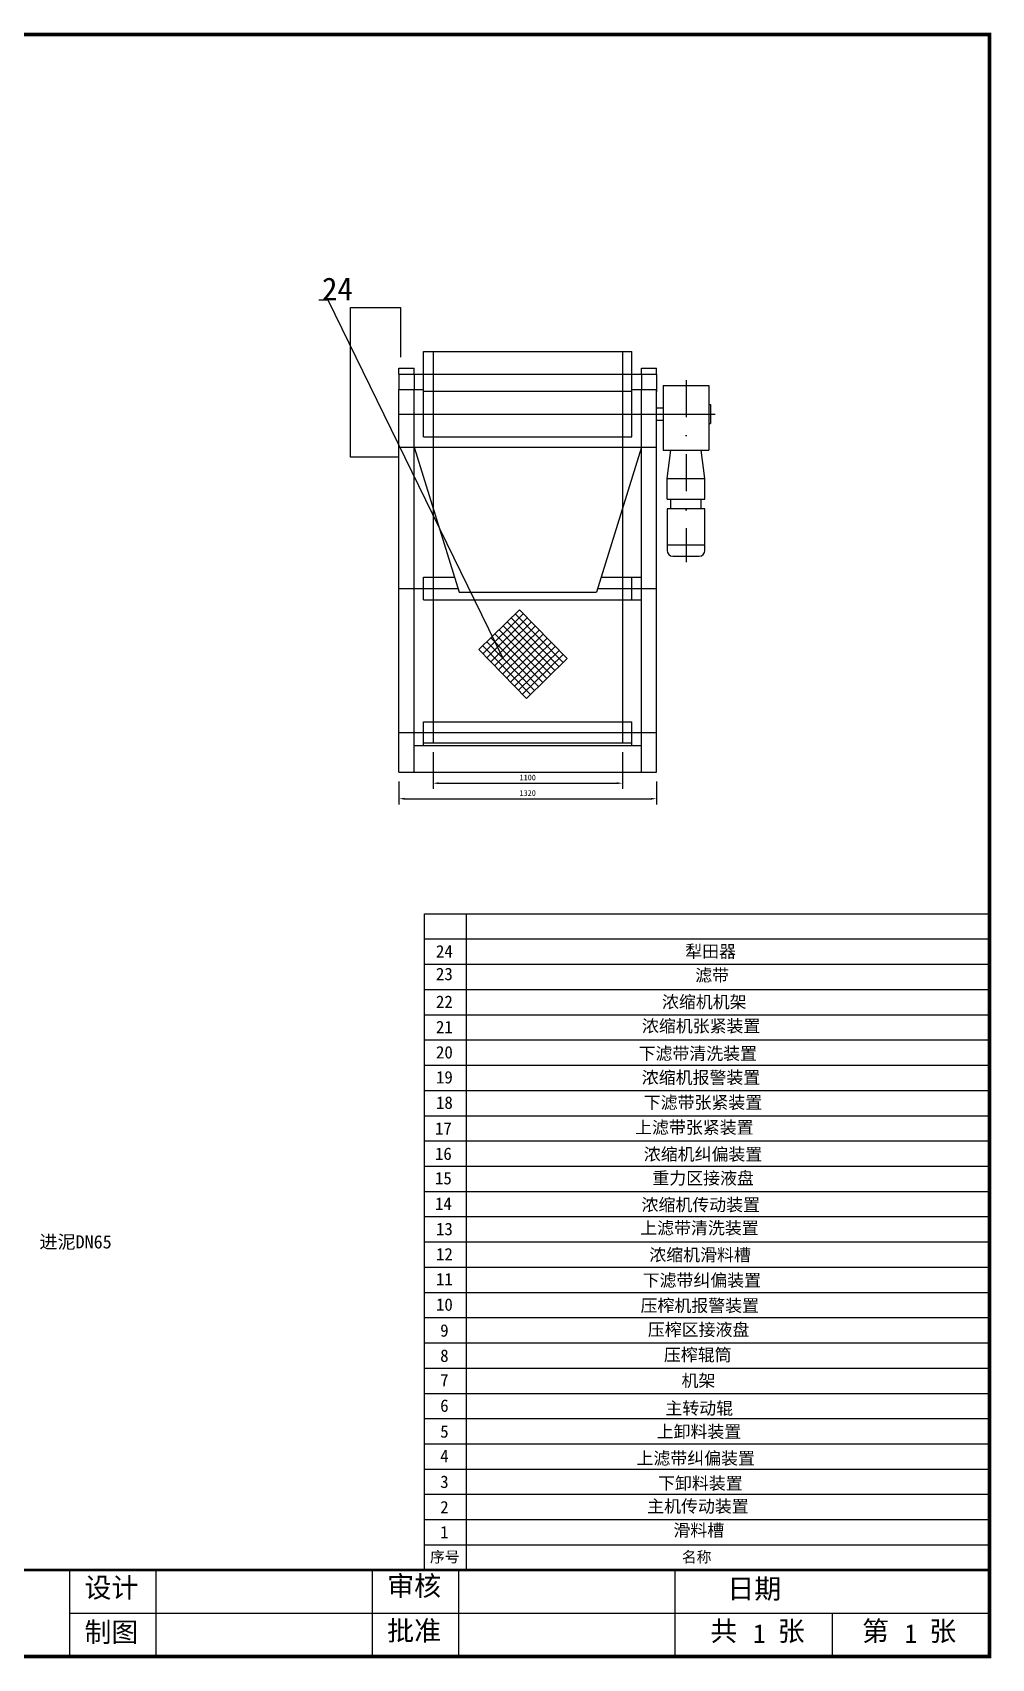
# Model space of a CAD drawing. Header units: millimetres. Extents: x 354 to 12360, y 282 to 8863.
# Drawn here: x 7297 to 12360, y 282 to 8863 of the extents above; entities that cross this region are included whole.
import ezdxf

# ---------------------------------------------------------------- set-up
doc = ezdxf.new("R2010")
doc.units = ezdxf.units.MM
doc.linetypes.add('DASHDOT', pattern=[390.789474, 195.394737, -97.697368, 0, -97.697368])
for name, color, linetype in [('LC-003-002-----0', 2, 'Continuous'), ('LC-007-006-----0', 2, 'DASHDOT'), ('LC-011-002-RND-0', 3, 'Continuous'), ('SIG_TEXT', 7, 'Continuous')]:
    doc.layers.add(name, color=color, linetype=linetype)
doc.styles.get("Standard").update_dxf_attribs({"font": ''})
doc.styles.add('样式 1', font='')
doc.styles.get('Standard').set_extended_font_data('SimSun')
doc.styles.get('样式 1').set_extended_font_data('SimSun')
doc.dimstyles.new('ISO-25', dxfattribs={"dimtxt": 200, "dimasz": 180, "dimexe": 30, "dimexo": 50, "dimgap": 15, "dimtad": 1, "dimtxsty": 'Standard', "dimcen": 2.5, "dimadec": 0, "dimazin": 0, "dimtfac": 1, "dimtmove": 0, "dimatfit": 3, "dimfxl": 0, "dimarcsym": 0})

# ---------------------------------------------------------------- blocks, each defined once
blk = doc.blocks.new('*D3')
at = {"color": 0, "lineweight": -2, "transparency": 16777216}
for p, q in [((9231.2, 4909.7), (9231.2, 4789.6)), ((10591.2, 4909.7), (10591.2, 4789.6)), ((9261.2, 4819.6), (10561.2, 4819.6))]:
    blk.add_line(p, q, dxfattribs=at)
at = {"color": 0, "transparency": 16777216}
for points in [[(9261.2, 4824.6), (9261.2, 4814.6), (9231.2, 4819.6)], [(10561.2, 4824.6), (10561.2, 4814.6), (10591.2, 4819.6)]]:
    blk.add_solid(points, dxfattribs=at)
at = {"layer": 'Defpoints', "color": 0, "transparency": 16777216}
for p in [(9231.2, 4959.7), (10591.2, 4959.7), (10591.2, 4819.6)]:
    blk.add_point(p, dxfattribs=at)
at = {"color": 0, "transparency": 16777216, "insert": (9911.2, 4849.6), "char_height": 30, "attachment_point": 5}
blk.add_mtext('1320', dxfattribs=at)
blk = doc.blocks.new('*D5')
at = {"color": 0, "lineweight": -2, "transparency": 16777216}
for p, q in [((9411.2, 5064.7), (9411.2, 4871.6)), ((10411.2, 5064.7), (10411.2, 4871.6)), ((9441.2, 4901.6), (10381.2, 4901.6))]:
    blk.add_line(p, q, dxfattribs=at)
at = {"color": 0, "transparency": 16777216}
for points in [[(9441.2, 4906.6), (9441.2, 4896.6), (9411.2, 4901.6)], [(10381.2, 4906.6), (10381.2, 4896.6), (10411.2, 4901.6)]]:
    blk.add_solid(points, dxfattribs=at)
at = {"layer": 'Defpoints', "color": 0, "transparency": 16777216}
for p in [(9411.2, 5114.7), (10411.2, 5114.7), (10411.2, 4901.6)]:
    blk.add_point(p, dxfattribs=at)
at = {"color": 0, "transparency": 16777216, "insert": (9911.2, 4931.6), "char_height": 30, "attachment_point": 5}
blk.add_mtext('1100', dxfattribs=at)

msp = doc.modelspace()

# ---------------------------------------------------------------- linework, layer by layer
at = {"color": 40, "true_color": 0xf8d731}
for p, q in [((8857.874, 7450.417), (8808.239, 7450.417)), ((9779.419, 5562.706), (8857.874, 7450.417))]:
    msp.add_line(p, q, dxfattribs=at)
for p, q in [((8976.149, 7412.729), (9239.779, 7412.729)), ((8976.149, 6622.55), (8976.149, 7412.729)), ((9239.779, 7412.729), (9239.779, 7149.336)), ((9361.236, 6969.964), (9361.236, 7179.737)), ((9411.236, 7179.737), (9411.236, 5114.737)), ((9231.236, 7091.14), (9311.236, 7091.14)), ((9231.236, 7059.737), (9231.236, 7091.14)), ((9231.236, 7059.737), (9231.236, 6979.737)), ((9311.236, 7059.737), (9311.236, 7091.14)), ((9311.236, 7059.737), (9311.236, 6979.737)), ((9231.236, 6979.737), (9361.236, 6979.737)), ((9231.236, 4959.737), (9231.236, 6979.737)), ((9311.236, 4959.737), (9311.236, 6979.737)), ((9361.236, 6729.964), (9361.236, 6969.964)), ((9231.236, 6622.55), (8976.149, 6622.55)), ((9311.236, 6674.737), (9548.814, 5909.737)), ((9231.236, 5929.737), (9542.603, 5929.737)), ((9361.236, 5869.737), (9361.236, 5989.737)), ((9361.236, 5989.737), (9523.969, 5989.737)), ((9361.236, 5869.737), (9523.969, 5869.737)), ((9548.814, 5909.737), (10273.659, 5909.737)), ((9652.574, 5606.413), (9866.833, 5816.397)), ((9673.573, 5584.987), (9887.831, 5794.971)), ((9694.571, 5563.561), (9908.83, 5773.545)), ((9715.569, 5542.135), (9929.828, 5752.119)), ((9802.555, 5753.401), (10054.536, 5496.291)), ((9823.981, 5774.4), (10075.962, 5517.289)), ((9845.407, 5795.398), (10097.388, 5538.288)), ((9866.833, 5816.397), (10118.813, 5559.286)), ((9716.852, 5669.408), (9968.832, 5412.297)), ((9736.568, 5520.709), (9950.827, 5730.693)), ((9738.278, 5690.406), (9990.258, 5433.296)), ((9757.566, 5499.284), (9971.825, 5709.267)), ((9759.704, 5711.405), (10011.684, 5454.294)), ((9778.564, 5477.858), (9992.823, 5687.841)), ((9781.13, 5732.403), (10033.11, 5475.292)), ((9799.563, 5456.432), (10013.822, 5666.415)), ((9652.574, 5606.413), (9904.554, 5349.302)), ((9674, 5627.411), (9925.98, 5370.301)), ((9695.426, 5648.41), (9947.406, 5391.299)), ((9820.561, 5435.006), (10034.82, 5644.989)), ((9841.559, 5413.58), (10055.818, 5623.564)), ((9862.558, 5392.154), (10076.817, 5602.138)), ((9883.556, 5370.728), (10097.815, 5580.712)), ((9904.554, 5349.302), (10118.813, 5559.286)), ((9361.236, 5099.737), (9361.236, 5224.737)), ((9231.236, 4959.737), (10591.236, 4959.737)), ((9366.455, 4212.678), (12349.677, 4212.678)), ((9366.455, 2214.464), (9366.455, 4212.678)), ((9588.48, 2214.464), (9588.48, 4212.678)), ((9366.455, 4079.478), (12349.677, 4079.478)), ((9366.455, 3946.263), (12349.677, 3946.263)), ((9366.455, 3813.048), (12349.677, 3813.048)), ((9366.455, 1948.033), (9366.455, 3813.048)), ((9588.48, 1948.033), (9588.48, 3813.048)), ((9366.455, 3679.832), (12349.677, 3679.832)), ((9366.455, 3546.617), (12349.677, 3546.617)), ((9366.455, 1814.818), (9366.455, 3546.617)), ((9366.455, 3546.617), (12349.677, 3546.617)), ((9588.48, 1814.818), (9588.48, 3546.617)), ((9366.455, 3413.402), (12349.677, 3413.402)), ((9366.455, 3280.186), (12349.677, 3280.186)), ((9366.455, 3146.971), (12349.677, 3146.971)), ((9366.455, 3013.756), (12349.677, 3013.756)), ((9366.455, 2880.54), (12349.677, 2880.54)), ((9366.455, 2747.325), (12349.677, 2747.325)), ((9366.455, 882.311), (9366.455, 2614.11)), ((9366.455, 2614.11), (12349.677, 2614.11)), ((9588.48, 882.311), (9588.48, 2614.11)), ((9366.455, 749.096), (9366.455, 2480.895)), ((9366.455, 2480.895), (12349.677, 2480.895)), ((9366.455, 2480.895), (12349.677, 2480.895)), ((9588.48, 749.096), (9588.48, 2480.895)), ((9366.455, 2347.679), (12349.677, 2347.679)), ((9366.455, 2214.464), (12349.677, 2214.464)), ((9366.455, 2081.249), (12349.677, 2081.249)), ((9366.455, 1948.033), (12349.677, 1948.033)), ((9366.455, 1814.818), (12349.677, 1814.818)), ((9366.455, 1681.603), (12349.677, 1681.603)), ((9366.455, 1548.387), (12349.677, 1548.387)), ((9366.455, 1415.172), (12349.677, 1415.172)), ((9366.455, 1281.957), (12349.677, 1281.957)), ((9366.455, 1148.742), (12349.677, 1148.742)), ((9366.455, 1015.526), (12349.677, 1015.526)), ((9366.455, 882.311), (12349.677, 882.311)), ((9366.455, 749.096), (9366.455, 882.311)), ((7491.604, 749.096), (7491.604, 292.532)), ((7948.168, 749.096), (7948.168, 292.532)), ((9089.577, 749.096), (9089.577, 292.532)), ((9546.141, 749.096), (9546.141, 292.532)), ((10687.551, 749.096), (10687.551, 292.532)), ((7491.604, 520.814), (12349.358, 520.814)), ((11518.455, 520.814), (11518.455, 292.532))]:
    msp.add_line(p, q)
at = {"color": 7}
for p, q in [((9361.236, 7179.737), (10461.236, 7179.737)), ((10411.236, 7179.737), (10411.236, 5114.737)), ((10461.236, 6969.964), (10461.236, 7179.737)), ((9231.236, 7059.737), (10591.236, 7059.737)), ((10511.236, 7091.14), (10591.236, 7091.14)), ((10511.236, 7059.737), (10511.236, 7091.14)), ((10511.236, 7059.737), (10511.236, 6979.737)), ((10591.236, 7059.737), (10591.236, 7091.14)), ((10591.236, 7059.737), (10591.236, 6967.828)), ((9361.236, 6969.964), (10461.236, 6969.964)), ((10461.236, 6979.737), (10591.236, 6979.737)), ((10461.236, 6729.964), (10461.236, 6969.964)), ((10511.236, 4959.737), (10511.236, 6979.737)), ((10591.236, 4959.737), (10591.236, 6979.737)), ((9231.236, 6849.964), (10900.605, 6849.964)), ((9361.236, 6729.964), (10461.236, 6729.964)), ((9231.236, 6674.737), (10591.236, 6674.737)), ((10511.236, 6674.737), (10273.659, 5909.737)), ((10279.87, 5929.737), (10591.236, 5929.737)), ((10298.503, 5989.737), (10511.236, 5989.737)), ((10461.236, 5869.737), (10461.236, 5989.737)), ((9523.969, 5869.737), (10511.236, 5869.737)), ((9231.236, 5169.737), (10591.236, 5169.737)), ((9361.236, 5224.737), (10461.236, 5224.737)), ((10461.236, 5099.737), (10461.236, 5224.737)), ((9311.236, 5099.737), (10511.236, 5099.737)), ((9361.236, 5114.737), (10461.236, 5114.737))]:
    msp.add_line(p, q, dxfattribs=at)
at = {"lineweight": 40, "const_width": 20.382}
msp.add_lwpolyline([(364.557, 8853.104), (12349.358, 8853.104), (12349.358, 292.532), (364.557, 292.532)], close=True, dxfattribs=at)
at = {"lineweight": 40, "const_width": 13.045}
msp.add_lwpolyline([(364.557, 749.096), (12349.358, 749.096)], dxfattribs=at)
at = {"layer": 'LC-003-002-----0', "color": 7, "linetype": 'Continuous'}
for p, q in [((10626.87, 6999.964), (10626.87, 6659.964)), ((10626.87, 6999.964), (10866.87, 6999.964)), ((10866.87, 6999.964), (10866.87, 6659.964)), ((10591.87, 6882.464), (10626.87, 6882.464)), ((10866.87, 6899.964), (10876.87, 6899.964)), ((10876.87, 6899.964), (10876.87, 6800.037)), ((10591.87, 6817.464), (10626.87, 6817.464)), ((10866.87, 6799.964), (10876.87, 6799.964)), ((10626.87, 6659.964), (10866.87, 6659.964)), ((10646.87, 6509.964), (10666.87, 6659.964)), ((10846.87, 6509.964), (10826.87, 6659.964)), ((10646.87, 6509.964), (10846.87, 6509.964)), ((10646.87, 6399.964), (10646.87, 6509.964)), ((10846.87, 6399.964), (10846.87, 6509.964)), ((10646.87, 6399.964), (10846.87, 6399.964)), ((10646.87, 6349.964), (10646.87, 6129.964)), ((10846.87, 6349.964), (10646.87, 6349.964)), ((10666.87, 6349.964), (10666.87, 6399.964)), ((10826.87, 6349.964), (10826.87, 6399.964)), ((10846.87, 6129.964), (10846.87, 6349.964)), ((10646.87, 6159.964), (10846.87, 6159.964)), ((10676.87, 6099.964), (10816.87, 6099.964))]:
    msp.add_line(p, q, dxfattribs=at)
at = {"layer": 'LC-007-006-----0', "color": 7}
for p, q in [((10746.87, 7028.884), (10746.87, 6068.019)), ((10404.155, 6849.964), (10893.244, 6849.964))]:
    msp.add_line(p, q, dxfattribs=at)
at = {"layer": 'LC-011-002-RND-0', "color": 7, "linetype": 'Continuous'}
for centre, start, end in [((10676.87, 6129.964), 180, 270), ((10816.87, 6129.964), 270, 0)]:
    msp.add_arc(centre, 30, start, end, dxfattribs=at)

# ---------------------------------------------------------------- texts
at = {"color": 40, "true_color": 0xf8d731}
msp.add_text('24', height=120, dxfattribs=at).set_placement((8824.915, 7450.417))
for s, height, p in [('24', 65.4982, (9426.582, 3981.697)), ('犁田器', 65.4982, (10742.53, 3981.091)), ('23', 65.4982, (9426.582, 3862.09)), ('滤带', 65.4982, (10795.219, 3855.622)), ('22', 65.4982, (9426.582, 3715.266)), ('浓缩机机架', 65.4982, (10619.889, 3714.635)), ('21', 65.4982, (9426.582, 3582.051)), ('浓缩机张紧装置', 65.4982, (10514.022, 3587.612)), ('20', 65.4982, (9426.582, 3448.836)), ('下滤带清洗装置', 65.4982, (10496.348, 3442.301)), ('19', 65.4982, (9426.582, 3316.956)), ('浓缩机报警装置', 65.4982, (10513.28, 3315.665)), ('18', 65.4982, (9426.582, 3183.064)), ('下滤带张紧装置', 65.4982, (10523.718, 3183.776)), ('17', 65.4982, (9421.162, 3046.431)), ('上滤带张紧装置', 65.4982, (10477.916, 3052.296)), ('16', 65.4982, (9421.162, 2913.363)), ('浓缩机纠偏装置', 65.4982, (10524.005, 2910.851)), ('15', 65.4982, (9421.162, 2784.288)), ('重力区接液盘', 65.4982, (10569.151, 2784.593)), ('14', 65.4982, (9421.162, 2649.771)), ('浓缩机传动装置', 65.4982, (10511.936, 2643.906)), ('13', 65.4982, (9426.582, 2516.329)), ('上滤带清洗装置', 65.4982, (10505.109, 2521.819)), ('12', 65.4982, (9426.582, 2383.113)), ('浓缩机滑料槽', 65.4982, (10552.97, 2379.748)), ('下滤带纠偏装置', 65.4982, (10517.795, 2245.537)), ('11', 65.4982, (9426.582, 2251.233)), ('10', 65.4982, (9426.582, 2117.342)), ('压榨机报警装置', 65.4982, (10506.84, 2112.065)), ('压榨区接液盘', 65.4982, (10545.285, 1985.17)), ('9', 65.498, (9449.033, 1980.709)), ('8', 65.498, (9449.033, 1847.64)), ('压榨辊筒', 65.4982, (10630.045, 1852.092)), ('7', 65.498, (9449.033, 1718.566)), ('机架', 65.4982, (10722.958, 1716.293)), ('6', 65.498, (9449.033, 1584.049)), ('主转动辊', 65.4982, (10637.918, 1570.322)), ('5', 65.498, (9449.033, 1447.739)), ('上卸料装置', 65.4982, (10591.774, 1447.009)), ('4', 65.498, (9449.033, 1318.202)), ('上滤带纠偏装置', 65.4982, (10485.147, 1306.322)), ('3', 65.498, (9449.033, 1182.149)), ('3', 65.498, (9449.033, 1182.149)), ('下卸料装置', 65.4982, (10599.461, 1174.42)), ('主机传动装置', 65.4982, (10541.771, 1052.954)), ('2', 65.498, (9449.033, 1048.126)), ('1', 65.498, (9449.033, 916.134)), ('滑料槽', 65.4982, (10680.255, 926.398)), ('序号', 57.2651, (9395.101, 789.785)), ('名称', 57.2651, (10724.87, 789.381))]:
    msp.add_text(s, height=height).set_placement(p)
at = {"color": 7}
msp.add_text('进泥DN65', height=70, dxfattribs=at).set_placement((7333.249, 2446.235))
at = {"char_height": 104.3575, "attachment_point": 1, "style": '样式 1'}
for s, insert, width in [('设计', (7571.044, 708.601), 377.12341), ('日期', (10965.041, 702.574), 375.51133), ('制图', (7571.044, 473.707), 377.12341), ('共   张', (10875.478, 479.426), 602.6396), ('第   张', (11675.912, 479.426), 610.54824)]:
    msp.add_mtext(s, dxfattribs=dict(at, insert=insert, width=width))
at = {"char_height": 104.3575, "width": 377.12341, "attachment_point": 1}
for s, insert in [('审核', (9169.018, 717.673)), ('批准', (9169.018, 481.63))]:
    msp.add_mtext(s, dxfattribs=dict(at, insert=insert))
at = {"layer": 'SIG_TEXT', "char_height": 99.305, "width": 254.46742, "attachment_point": 5, "style": '样式 1'}
for insert in [(11133.756, 413.895), (11934.182, 413.895)]:
    msp.add_mtext('1', dxfattribs=dict(at, insert=insert))

# ---------------------------------------------------------------- dimensions: what is measured, and where the dimension line sits
for base, p1, p2, text, picture, middle in [((10411.236, 4901.597), (9411.236, 5114.737), (10411.236, 5114.737), '1100', '*D5', (9911.236, 4931.597)), ((10591.236, 4819.587), (9231.236, 4959.737), (10591.236, 4959.737), '1320', '*D3', (9911.236, 4849.587))]:
    dim = msp.add_linear_dim(base=base, p1=p1, p2=p2, text=text, dimstyle='ISO-25', override={"dimtxt": 30, "dimasz": 30})
    dim.commit()
    dim.dimension.update_dxf_attribs({"geometry": picture, "text_midpoint": middle})

doc.saveas('drawing.dxf')
